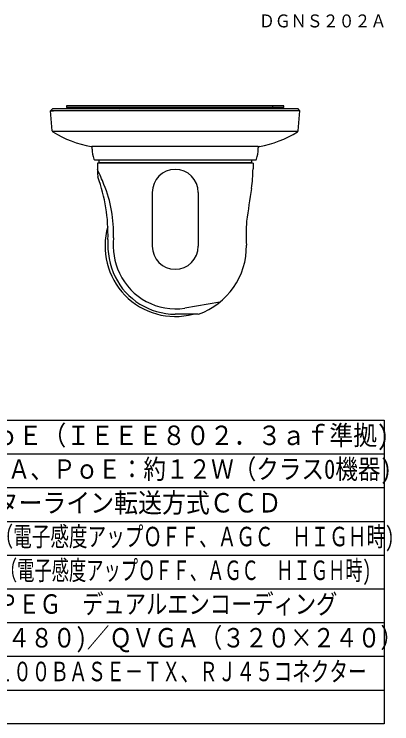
# Model space of a CAD drawing. Units: millimetres, scale not verified. Extents: x -63 to 64, y -56 to 57.
# Drawn here: x 7.7 to 63.7, y -56.4 to 48.8 of the extents above; entities that cross this region are included whole.
import ezdxf
from ezdxf.enums import TextEntityAlignment as Align

# ---------------------------------------------------------------- set-up
doc = ezdxf.new("R2010")
doc.units = ezdxf.units.MM
doc.header["$LTSCALE"] = 0.189787
for name, color, linetype in [('0-0_MOJI1', 2, 'Continuous'), ('0-1_TOUROKU', 1, 'Continuous'), ('0-2_GAIKEI', 1, 'Continuous'), ('0-3_WAKU', 3, 'Continuous')]:
    doc.layers.add(name, color=color, linetype=linetype)
doc.styles.add('ＭＳ ゴシック', font='')
doc.styles.get('ＭＳ ゴシック').set_extended_font_data('MS Gothic')

msp = doc.modelspace()

# ---------------------------------------------------------------- linework, layer by layer
at = {"layer": '0-2_GAIKEI', "color": 7}
for p, q in [((13.3657, 34.7994), (13.092, 34.5006)), ((49.7656, 34.7994), (13.3657, 34.7994)), ((50.0393, 34.5006), (49.7656, 34.7994)), ((13.3569, 31.4991), (13.092, 34.5006)), ((13.092, 34.5006), (13.5354, 34.5006)), ((49.7745, 31.4991), (50.0393, 34.5006)), ((19.2657, 28.8149), (19.2657, 29.0103)), ((43.8657, 28.8149), (43.8657, 29.0103)), ((19.7054, 27.1994), (43.426, 27.1994)), ((43.0948, 26.7394), (20.036, 26.7394)), ((43.0948, 26.7394), (43.0922, 25.8765)), ((28.1656, 22.3994), (28.1656, 14.3994)), ((34.9656, 22.3994), (34.9656, 14.3994)), ((34.9656, 4.3389), (31.5656, 4.3389))]:
    msp.add_line(p, q, dxfattribs=at)
at = {"layer": '0-2_GAIKEI'}
for p, q in [((15.4675, 35.1994), (15.4674, 34.9594)), ((47.6583, 34.9594), (15.4674, 34.9594)), ((47.6583, 35.1994), (15.4675, 35.1994)), ((18.9257, 34.9594), (18.9257, 34.7994)), ((19.1657, 34.9594), (19.1657, 34.7994)), ((23.1657, 34.9594), (23.3894, 34.7994)), ((42.2995, 34.9594), (42.2995, 34.7994)), ((42.5313, 34.9594), (42.5313, 34.7994)), ((42.8937, 34.9594), (42.8937, 34.7994)), ((43.9657, 34.9594), (43.9657, 34.7994)), ((44.2057, 34.9594), (44.2057, 34.7994)), ((45.9657, 35.1994), (45.9657, 34.9594)), ((47.6583, 34.9594), (47.6583, 35.1994)), ((50.0393, 34.5006), (13.092, 34.5006)), ((49.6801, 31.3994), (13.4512, 31.3994)), ((43.8657, 29.1794), (19.2657, 29.1794)), ((20.2457, 27.1994), (20.2457, 26.8994)), ((20.3657, 26.7994), (42.7657, 26.7994)), ((20.6657, 26.7994), (20.6057, 26.7394)), ((42.4657, 26.7994), (42.5257, 26.7394)), ((42.8857, 27.1994), (42.8857, 26.8994)), ((38.1656, 6.1094), (32.9852, 5.2304))]:
    msp.add_line(p, q, dxfattribs=at)
at = {"layer": '0-2_GAIKEI', "color": 7}
for centre, radius, start, end in [((13.5561, 31.5166), 0.2, 185.04245, 238.3794), ((21.8399, 44.971), 16, 238.3794, 260.13951), ((41.2915, 44.971), 16, 279.86049, 301.6206), ((49.5753, 31.5166), 0.2, 301.6206, 354.95755), ((19.0657, 29.0103), 0.2, 0, 80.13951), ((23.7657, 28.8149), 4.5, 180, 199.22008), ((39.3657, 28.8149), 4.5, 340.77992, 0), ((44.0657, 29.0103), 0.2, 99.86049, 180), ((19.7054, 27.3994), 0.2, 199.22008, 270), ((47.6694, 26.4052), 27.6355, 179.30709, 183.52611), ((43.426, 27.3994), 0.2, 270, 340.77992), ((31.5656, 22.3994), 3.4, 0, 180), ((18.0228, 26.2467), 25.0722, 352.513, 359.15406), ((-3.0988, 16.1549), 24.7089, 358.26434, 20.17857), ((168.5119, 1.4312), 127.4654, 170.26719, 172.47697), ((70.7693, 16.1361), 28.6942, 176.03633, 183.09416), ((32.6022, 14.6504), 11.0294, 176.06906, 205.60154), ((31.5656, 14.3994), 3.4, 180, 0), ((31.4743, 14.3886), 10.6445, 289.33583, 1.06957), ((31.5986, 14.3223), 9.9835, 206.39257, 269.75074)]:
    msp.add_arc(centre, radius, start, end, dxfattribs=at)
at = {"layer": '0-2_GAIKEI'}
for centre, radius, start, end in [((20.3657, 26.8994), 0.1, 180, 270), ((42.7657, 26.8994), 0.1, 270, 0), ((-8.2233, 12.0922), 31.4042, 21.43843, 25.83774), ((3.7251, 16.4272), 18.7009, 357.617, 22.45583), ((31.5656, 14.3994), 10.4, 163.74503, 284.68077), ((32.7523, 14.699), 10.386, 174.74835, 204.3329), ((31.6356, 14.3622), 9.2309, 205.2838, 278.40727)]:
    msp.add_arc(centre, radius, start, end, dxfattribs=at)
at = {"layer": '0-3_WAKU', "color": 4}
for p, q in [((-62.5001, -11.3667), (62.5001, -11.3667)), ((62.5001, -11.3667), (62.5001, -56.3667)), ((62.5001, -56.3667), (-62.5001, -56.3667))]:
    msp.add_line(p, q, dxfattribs=at)
at = {"layer": '0-3_WAKU', "color": 1}
for p, q in [((-62.5001, -16.3667), (62.5001, -16.3667)), ((-62.5001, -21.3667), (62.5001, -21.3667)), ((-62.5001, -26.3667), (62.5001, -26.3667)), ((-62.5001, -31.3667), (62.5001, -31.3667)), ((-62.5001, -36.3667), (62.5001, -36.3667)), ((-62.5001, -41.3667), (62.5001, -41.3667)), ((-62.5001, -46.3667), (62.5001, -46.3667)), ((-62.5001, -51.3667), (62.5001, -51.3667))]:
    msp.add_line(p, q, dxfattribs=at)

# ---------------------------------------------------------------- texts
at = {"layer": '0-0_MOJI1', "style": 'ＭＳ ゴシック'}
for s, width, p in [('ＤＣ１２Ｖ、ＰｏＥ（ＩＥＥＥ８０２．３ａｆ準拠)', 0.9, (-20, -15.9218)), ('ＤＣ１２Ｖ：約１Ａ、ＰｏＥ：約１２Ｗ（クラス0機器)', 0.85, (-20, -20.9218)), ('１／４型\u3000インターライン転送方式ＣＣＤ', 0.9, (-20, -25.9218)), ('カラー：０．７ｌｘ（電子感度アップＯＦＦ、ＡＧＣ\u3000ＨＩＧＨ時)', 0.7, (-20, -30.9218)), ('簡易白黒：０．５ｌｘ（電子感度アップＯＦＦ、ＡＧＣ\u3000ＨＩＧＨ時)', 0.65, (-20, -35.9218)), ('ＭＰＥＧ－４／ＪＰＥＧ\u3000デュアルエンコーディング', 0.8, (-20, -40.9218)), ('ＶＧＡ（６４０×４８０)／ＱＶＧＡ（３２０×２４０）', 0.85, (-20, -45.9218)), ('１０ＢＡＳＥ－Ｔ／１００ＢＡＳＥ－ＴＸ、ＲＪ４５コネクター', 0.7, (-20, -50.9219))]:
    msp.add_text(s, height=2.886, dxfattribs=dict(at, width=width)).set_placement(p, align=Align.BOTTOM_LEFT)
at = {"layer": '0-1_TOUROKU', "style": 'ＭＳ ゴシック', "width": 0.9}
msp.add_text('ＤＧＮＳ２０２Ａ', height=1.924, dxfattribs=at).set_placement((43.9667, 46.2633), align=Align.BOTTOM_LEFT)

doc.saveas('drawing.dxf')
